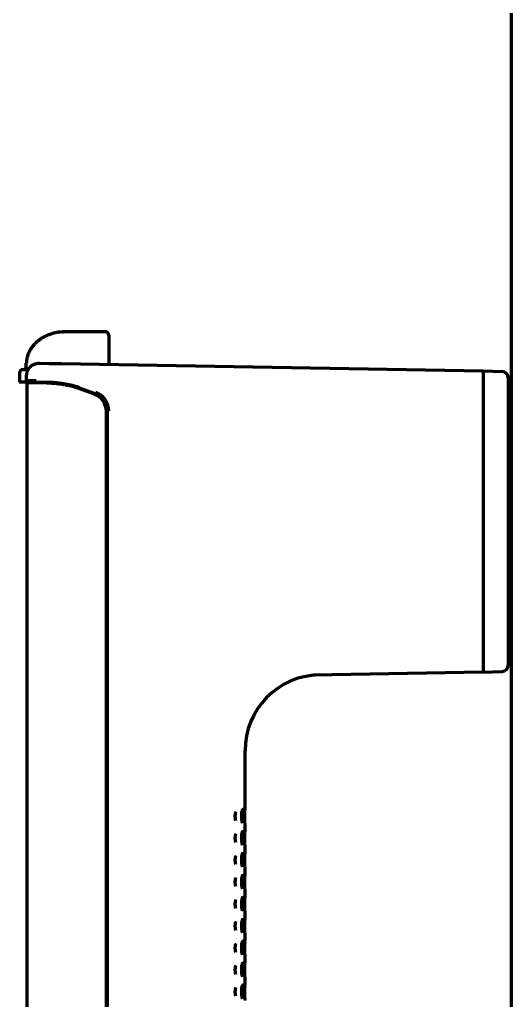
# Model space of a CAD drawing. Header units: inches. Extents: x -3022 to 7311, y 343 to 5680.
# Drawn here: x 787.7 to 866.2, y 3030.9 to 3187.3 of the extents above; entities that cross this region are included whole.
import ezdxf

# ---------------------------------------------------------------- set-up
doc = ezdxf.new("R2010")
doc.units = ezdxf.units.IN

msp = doc.modelspace()

# ---------------------------------------------------------------- linework, layer by layer
at = {"linetype": 'Continuous', "lineweight": 70}
for p, q in [((866.16, 2271.3), (866.16, 3919.3)), ((794.66, 3137.52), (794.74, 3137.52)), ((800.43, 3137.52), (794.74, 3137.52)), ((801.41, 3137.52), (800.43, 3137.52)), ((801.91, 3137.02), (801.91, 3132.34)), ((788.66, 3132.52), (788.66, 3131.77)), ((790.82, 3132.53), (792.3, 3132.51)), ((792.3, 3132.51), (794.32, 3132.47)), ((794.32, 3132.47), (861.66, 3131.3)), ((787.66, 3131.02), (787.66, 3129.52)), ((788.17, 3131.52), (788.42, 3131.52)), ((788.78, 3129.77), (788.78, 3130.53)), ((861.66, 3131.3), (864.69, 3131.19)), ((787.66, 3129.52), (787.67, 3129.52)), ((788.17, 3129.52), (787.67, 3129.52)), ((788.43, 3129.52), (788.17, 3129.52)), ((788.68, 3129.52), (788.43, 3129.52)), ((788.68, 3129.52), (788.74, 3129.52)), ((789.03, 3129.52), (788.74, 3129.52)), ((788.78, 3129.77), (790.31, 3129.77)), ((790.44, 3129.4), (788.83, 3129.4)), ((788.83, 3129.4), (788.83, 3009.8)), ((789.03, 3129.52), (790.56, 3129.52)), ((792.01, 3129.4), (790.44, 3129.4)), ((790.56, 3129.52), (792.01, 3129.52)), ((792.01, 3129.4), (792.72, 3129.4)), ((799.59, 3127.59), (797.1, 3128.5)), ((797.14, 3128.62), (799.68, 3127.69)), ((799.67, 3127.59), (797.18, 3128.5)), ((866.16, 3128.03), (865.66, 3128.04)), ((801.53, 2950.26), (801.53, 3124.81)), ((801.61, 2950.26), (801.61, 3124.81)), ((801.66, 3124.87), (801.66, 2950.19)), ((861.66, 3107.63), (861.66, 3107.48)), ((865.66, 3107.63), (865.66, 3107.48)), ((865.66, 3086.55), (866.16, 3086.56)), ((861.66, 3083.3), (834.53, 3082.82)), ((861.66, 3083.3), (864.69, 3083.4)), ((823.66, 3061.66), (823.66, 3070.84)), ((823.66, 3061.62), (823.66, 3061.66)), ((823.66, 3061.62), (823.66, 3061.63)), ((823.66, 3058.16), (823.66, 3058.93)), ((823.66, 3058.12), (823.66, 3058.16)), ((823.66, 3058.12), (823.66, 3058.13)), ((823.66, 3054.66), (823.66, 3055.43)), ((823.66, 3054.62), (823.66, 3054.66)), ((823.66, 3054.62), (823.66, 3054.63)), ((823.66, 3051.16), (823.66, 3051.93)), ((823.66, 3051.12), (823.66, 3051.16)), ((823.66, 3051.12), (823.66, 3051.13)), ((823.66, 3047.66), (823.66, 3048.43)), ((823.66, 3047.62), (823.66, 3047.66)), ((823.66, 3047.62), (823.66, 3047.63)), ((823.66, 3044.16), (823.66, 3044.93)), ((823.66, 3044.12), (823.66, 3044.16)), ((823.66, 3044.12), (823.66, 3044.13)), ((823.66, 3040.66), (823.66, 3041.43)), ((823.66, 3040.62), (823.66, 3040.66)), ((823.66, 3040.62), (823.66, 3040.63)), ((823.66, 3037.16), (823.66, 3037.93)), ((823.66, 3037.12), (823.66, 3037.16)), ((823.66, 3037.12), (823.66, 3037.13)), ((823.66, 3033.66), (823.66, 3034.43)), ((823.66, 3033.62), (823.66, 3033.66)), ((823.66, 3033.62), (823.66, 3033.63))]:
    msp.add_line(p, q, dxfattribs=at)
for centre, radius, start, end in [((801.41, 3137.02), 0.5, 0, 90), ((788.16, 3131.02), 0.5, 90, 180), ((788.41, 3131.77), 0.25, 270, 0), ((864.66, 3130.19), 1, 0, 88), ((798.66, 3124.87), 3, 0, 70), ((798.64, 3124.87), 3.25, 0, 70), ((864.66, 3084.4), 1, 272, 0), ((835.66, 3070.84), 12, 91, 180.4798)]:
    msp.add_arc(centre, radius, start, end, dxfattribs=at)
for centre, major_axis, ratio, start_param, end_param in [((792.01, 3114.52), (-14.35, 4.38), 1, 4.659358, 4.764065), ((792.01, 3114.43), (0, 14.97), 0.996917, 5.935115, 6.033925), ((792.09, 3114.43), (0, 14.97), 0.996917, 5.935115, 6.033925), ((798.58, 3124.81), (0, 2.96), 0.996917, 4.712389, 5.935111), ((798.66, 3124.81), (0, 2.96), 0.996917, 4.712389, 5.935111)]:
    msp.add_ellipse(centre, major_axis=major_axis, ratio=ratio, start_param=start_param, end_param=end_param, dxfattribs=at)
for points, knots in [([(794.74, 3137.52), (794.73, 3137.52), (794.72, 3137.52), (794.7, 3137.52), (794.66, 3137.52), (794.58, 3137.52), (794.43, 3137.51), (794.2, 3137.5), (794.02, 3137.48), (793.89, 3137.46), (793.84, 3137.46), (793.76, 3137.45), (793.71, 3137.44), (793.49, 3137.4), (793.31, 3137.37), (792.97, 3137.28), (792.62, 3137.18), (792.29, 3137.05), (791.96, 3136.91), (791.8, 3136.84), (791.6, 3136.73), (791.56, 3136.71), (791.48, 3136.67), (791.36, 3136.6), (791.25, 3136.53), (791.02, 3136.38), (790.87, 3136.28), (790.7, 3136.14), (790.66, 3136.12), (790.59, 3136.06), (790.55, 3136.03), (790.45, 3135.94), (790.38, 3135.89), (790.19, 3135.7), (790.06, 3135.58), (789.82, 3135.31), (789.71, 3135.17), (789.58, 3134.99), (789.55, 3134.95), (789.5, 3134.88), (789.47, 3134.84), (789.4, 3134.73), (789.35, 3134.65), (789.22, 3134.42), (789.14, 3134.26), (789, 3133.93), (788.94, 3133.76), (788.87, 3133.5), (788.85, 3133.42), (788.82, 3133.28), (788.81, 3133.24), (788.79, 3133.15), (788.79, 3133.11), (788.75, 3132.88), (788.74, 3132.7), (788.74, 3132.52)], [0, 0, 0, 0, 0.003906, 0.003906, 0.007812, 0.015625, 0.03125, 0.0625, 0.09375, 0.09375, 0.109375, 0.109375, 0.125, 0.125, 0.1875, 0.1875, 0.25, 0.3125, 0.3125, 0.375, 0.375, 0.390625, 0.390625, 0.40625, 0.4375, 0.4375, 0.5, 0.5, 0.515625, 0.515625, 0.53125, 0.53125, 0.5625, 0.5625, 0.625, 0.625, 0.6875, 0.6875, 0.703125, 0.703125, 0.71875, 0.71875, 0.75, 0.75, 0.8125, 0.8125, 0.875, 0.875, 0.90625, 0.90625, 0.921875, 0.921875, 0.9375, 0.9375, 1, 1, 1, 1]), ([(788.78, 3130.53), (788.78, 3130.67), (788.79, 3130.8), (788.83, 3130.99), (788.85, 3131.06), (788.87, 3131.13), (788.88, 3131.15), (788.89, 3131.18), (788.89, 3131.2), (788.91, 3131.24), (788.92, 3131.28), (788.99, 3131.43), (789.05, 3131.54), (789.14, 3131.68), (789.16, 3131.71), (789.2, 3131.76), (789.22, 3131.79), (789.29, 3131.86), (789.33, 3131.91), (789.47, 3132.05), (789.57, 3132.13), (789.71, 3132.22), (789.74, 3132.24), (789.8, 3132.28), (789.83, 3132.29), (789.92, 3132.34), (790.04, 3132.39), (790.16, 3132.44), (790.26, 3132.46), (790.29, 3132.47), (790.35, 3132.49), (790.39, 3132.49), (790.55, 3132.52), (790.68, 3132.53), (790.82, 3132.53)], [0, 0, 0, 0, 0.125, 0.125, 0.1875, 0.1875, 0.203125, 0.203125, 0.21875, 0.21875, 0.25, 0.25, 0.375, 0.375, 0.40625, 0.40625, 0.4375, 0.4375, 0.5, 0.5, 0.625, 0.625, 0.65625, 0.65625, 0.6875, 0.6875, 0.75, 0.8125, 0.8125, 0.84375, 0.84375, 0.875, 0.875, 1, 1, 1, 1]), ([(789.03, 3129.52), (789.01, 3129.52), (789, 3129.52), (788.97, 3129.53), (788.96, 3129.53), (788.95, 3129.53), (788.94, 3129.54), (788.92, 3129.55), (788.9, 3129.55), (788.88, 3129.57), (788.86, 3129.58), (788.84, 3129.6), (788.83, 3129.62), (788.82, 3129.64), (788.81, 3129.65), (788.8, 3129.66), (788.8, 3129.67), (788.79, 3129.69), (788.79, 3129.71), (788.78, 3129.71), (788.78, 3129.74), (788.78, 3129.75), (788.78, 3129.77)], [0, 0, 0, 0, 0.125, 0.125, 0.1875, 0.1875, 0.25, 0.25, 0.375, 0.375, 0.5, 0.5, 0.625, 0.625, 0.6875, 0.6875, 0.75, 0.8125, 0.8125, 0.875, 0.875, 1, 1, 1, 1]), ([(792.01, 3129.52), (792.13, 3129.52), (792.26, 3129.52), (792.52, 3129.51), (792.65, 3129.51), (792.93, 3129.49), (793.07, 3129.48), (793.29, 3129.47), (793.37, 3129.46), (793.48, 3129.45), (793.52, 3129.44), (793.6, 3129.44), (793.64, 3129.43), (793.83, 3129.41), (793.99, 3129.39), (794.23, 3129.36), (794.31, 3129.34), (794.43, 3129.32), (794.48, 3129.32), (794.56, 3129.3), (794.6, 3129.3), (794.81, 3129.26), (795.14, 3129.19), (795.47, 3129.12), (795.64, 3129.07)], [0, 0, 0, 0, 0.125, 0.125, 0.25, 0.25, 0.375, 0.375, 0.4375, 0.4375, 0.46875, 0.46875, 0.5, 0.5, 0.625, 0.625, 0.6875, 0.6875, 0.71875, 0.71875, 0.75, 0.75, 0.875, 1, 1, 1, 1]), ([(792.01, 3129.4), (792.14, 3129.4), (792.27, 3129.39), (792.53, 3129.39), (792.67, 3129.38), (792.95, 3129.37), (793.1, 3129.36), (793.33, 3129.34), (793.4, 3129.33), (793.52, 3129.32), (793.56, 3129.31), (793.64, 3129.31), (793.68, 3129.3), (793.87, 3129.28), (794.03, 3129.26), (794.36, 3129.21), (794.52, 3129.18), (794.85, 3129.12), (795.02, 3129.09), (795.23, 3129.04), (795.27, 3129.03), (795.35, 3129.02), (795.4, 3129.01), (795.52, 3128.98), (795.61, 3128.95), (795.69, 3128.93)], [0, 0, 0, 0, 0.125, 0.125, 0.25, 0.25, 0.375, 0.375, 0.4375, 0.4375, 0.46875, 0.46875, 0.5, 0.5, 0.625, 0.625, 0.75, 0.75, 0.875, 0.875, 0.90625, 0.90625, 0.9375, 0.9375, 1, 1, 1, 1]), ([(865.66, 3130.19), (865.66, 3130.19), (865.66, 3130.19), (865.66, 3130.18), (865.66, 3130.17), (865.66, 3130.15), (865.66, 3130.12), (865.66, 3130.01), (865.66, 3129.91), (865.66, 3129.63), (865.66, 3129.45), (865.66, 3129.14), (865.66, 3129.02), (865.66, 3128.87), (865.66, 3128.84), (865.66, 3128.77), (865.66, 3128.74), (865.66, 3128.64), (865.66, 3128.57), (865.66, 3128.22), (865.66, 3127.9), (865.66, 3127.38), (865.66, 3127.19), (865.66, 3126.91), (865.66, 3126.81), (865.66, 3126.61), (865.66, 3126.51), (865.66, 3125.99), (865.66, 3125.54), (865.66, 3124.6), (865.66, 3124.1), (865.66, 3123.31), (865.66, 3123.04), (865.66, 3122.63), (865.66, 3122.48), (865.66, 3122.27), (865.66, 3122.2), (865.66, 3122.06), (865.66, 3121.98), (865.66, 3121.33), (865.66, 3120.73), (865.66, 3119.5), (865.66, 3118.87), (865.66, 3117.89), (865.66, 3117.56), (865.66, 3117.05), (865.66, 3116.88), (865.66, 3116.54), (865.66, 3116.37), (865.66, 3115.52), (865.66, 3114.83), (865.66, 3113.42), (865.66, 3112.72), (865.66, 3111.29), (865.66, 3110.56), (865.66, 3109.74), (865.66, 3109.65), (865.66, 3109.47), (865.66, 3109.37), (865.66, 3109.1), (865.66, 3108.92), (865.66, 3108.37), (865.66, 3108), (865.66, 3107.63)], [0, 0, 0, 0, 0.01425, 0.01425, 0.029897, 0.029897, 0.06119, 0.06119, 0.123777, 0.123777, 0.186365, 0.186365, 0.217658, 0.217658, 0.225482, 0.225482, 0.233305, 0.233305, 0.248952, 0.248952, 0.311539, 0.311539, 0.342833, 0.342833, 0.35848, 0.35848, 0.374127, 0.374127, 0.436714, 0.436714, 0.499301, 0.499301, 0.530595, 0.530595, 0.546242, 0.546242, 0.554065, 0.554065, 0.561889, 0.561889, 0.624476, 0.624476, 0.687063, 0.687063, 0.718357, 0.718357, 0.734004, 0.734004, 0.749651, 0.749651, 0.812238, 0.812238, 0.874825, 0.874825, 0.937413, 0.937413, 0.945236, 0.945236, 0.95306, 0.95306, 0.968706, 0.968706, 1, 1, 1, 1]), ([(861.66, 3107.48), (861.66, 3104.21), (861.66, 3097.78), (861.66, 3089.79), (861.66, 3084.52), (861.66, 3083.3), (861.66, 3083.3)], [0, 0, 0, 0, 0.250016, 0.500032, 0.750048, 1, 1, 1, 1]), ([(865.66, 3107.48), (865.66, 3106.73), (865.66, 3105.98), (865.66, 3105.04), (865.66, 3104.86), (865.66, 3104.48), (865.66, 3104.3), (865.66, 3103.74), (865.66, 3103.37), (865.66, 3102.27), (865.66, 3101.54), (865.66, 3100.12), (865.66, 3099.41), (865.66, 3098.02), (865.66, 3097.34), (865.66, 3096.58), (865.66, 3096.49), (865.66, 3096.33), (865.66, 3096.08), (865.66, 3095.83), (865.66, 3095.5), (865.66, 3095.34), (865.66, 3095.01), (865.66, 3094.85), (865.66, 3094.06), (865.66, 3093.45), (865.66, 3092.27), (865.66, 3091.7), (865.66, 3090.89), (865.66, 3090.63), (865.66, 3090.31), (865.66, 3090.24), (865.66, 3090.11), (865.66, 3089.92), (865.66, 3089.74), (865.66, 3089.13), (865.66, 3088.68), (865.66, 3087.84), (865.66, 3087.45), (865.66, 3087), (865.66, 3086.87), (865.66, 3086.74), (865.66, 3086.66), (865.66, 3086.62), (865.66, 3086.42), (865.66, 3086.26), (865.66, 3085.83), (865.66, 3085.58), (865.66, 3085.16), (865.66, 3084.98), (865.66, 3084.76), (865.66, 3084.7), (865.66, 3084.62), (865.66, 3084.59), (865.66, 3084.55), (865.66, 3084.53), (865.66, 3084.44), (865.66, 3084.4), (865.66, 3084.4)], [0, 0, 0, 0, 0.062517, 0.062517, 0.078146, 0.078146, 0.093775, 0.093775, 0.125034, 0.125034, 0.187551, 0.187551, 0.250068, 0.250068, 0.312584, 0.312584, 0.320399, 0.320399, 0.328214, 0.343843, 0.343843, 0.359472, 0.359472, 0.375101, 0.375101, 0.437618, 0.437618, 0.500135, 0.500135, 0.531394, 0.531394, 0.539208, 0.539208, 0.547023, 0.562652, 0.562652, 0.625169, 0.625169, 0.687686, 0.687686, 0.703315, 0.71113, 0.71113, 0.718944, 0.718944, 0.750203, 0.750203, 0.81272, 0.81272, 0.875236, 0.875236, 0.906495, 0.906495, 0.922124, 0.922124, 0.937753, 0.937753, 1, 1, 1, 1]), ([(823.66, 3058.96), (823.66, 3058.96), (823.66, 3058.97), (823.65, 3059), (823.64, 3059.16), (823.63, 3059.49), (823.62, 3059.94), (823.61, 3060.46), (823.62, 3060.95), (823.64, 3061.34), (823.65, 3061.54), (823.66, 3061.61), (823.66, 3061.62), (823.66, 3061.62)], [0, 0, 0, 0, 0.010183, 0.070351, 0.180646, 0.300593, 0.425928, 0.557826, 0.693584, 0.815302, 0.931069, 0.992468, 1, 1, 1, 1]), ([(822.08, 3060.3), (822.08, 3060.33), (822.09, 3060.36), (822.09, 3060.42), (822.09, 3060.45), (822.1, 3060.55), (822.1, 3060.61), (822.12, 3060.7), (822.12, 3060.73), (822.13, 3060.78), (822.14, 3060.84), (822.16, 3060.89), (822.17, 3060.93), (822.17, 3060.94), (822.18, 3060.95)], [0, 0, 0, 0, 0.133672, 0.133672, 0.267344, 0.267344, 0.534688, 0.534688, 0.66836, 0.66836, 0.802032, 0.935704, 0.935704, 1, 1, 1, 1]), ([(822.17, 3059.65), (822.16, 3059.68), (822.15, 3059.72), (822.14, 3059.77), (822.14, 3059.78), (822.13, 3059.81), (822.13, 3059.82), (822.12, 3059.86), (822.12, 3059.89), (822.1, 3059.98), (822.1, 3060.04), (822.09, 3060.14), (822.09, 3060.17), (822.09, 3060.23), (822.08, 3060.26), (822.08, 3060.3)], [0, 0, 0, 0, 0.182784, 0.182784, 0.250885, 0.250885, 0.318987, 0.318987, 0.455189, 0.455189, 0.727595, 0.727595, 0.863797, 0.863797, 1, 1, 1, 1]), ([(823.12, 3060.15), (823.12, 3060.21), (823.11, 3060.43), (823.13, 3060.78), (823.17, 3061.09), (823.21, 3061.26), (823.24, 3061.32), (823.24, 3061.33), (823.24, 3061.33)], [0, 0, 0, 0, 0.131178, 0.418189, 0.657493, 0.839491, 0.956498, 1, 1, 1, 1]), ([(823.24, 3059.27), (823.24, 3059.27), (823.24, 3059.27), (823.22, 3059.31), (823.19, 3059.41), (823.15, 3059.62), (823.13, 3059.88), (823.12, 3060.07), (823.12, 3060.15)], [0, 0, 0, 0, 0.016778, 0.130118, 0.295745, 0.532032, 0.825813, 1, 1, 1, 1]), ([(823.24, 3061.32), (823.24, 3061.32), (823.24, 3061.32), (823.25, 3061.36), (823.26, 3061.38), (823.28, 3061.4), (823.29, 3061.41), (823.3, 3061.41), (823.31, 3061.42), (823.32, 3061.42), (823.32, 3061.42), (823.33, 3061.41), (823.33, 3061.41), (823.34, 3061.41), (823.35, 3061.39), (823.36, 3061.38), (823.37, 3061.36), (823.37, 3061.35), (823.38, 3061.34), (823.38, 3061.33), (823.39, 3061.29), (823.4, 3061.26), (823.41, 3061.21), (823.41, 3061.2), (823.42, 3061.17), (823.42, 3061.16), (823.42, 3061.12), (823.43, 3061.1), (823.43, 3061.02), (823.44, 3060.96), (823.44, 3060.89), (823.45, 3060.87), (823.45, 3060.85), (823.45, 3060.85), (823.45, 3060.84)], [0, 0, 0, 0, 0.008591, 0.008591, 0.143881, 0.143881, 0.211527, 0.211527, 0.279172, 0.279172, 0.312995, 0.312995, 0.346817, 0.346817, 0.414463, 0.482108, 0.482108, 0.51593, 0.51593, 0.549753, 0.549753, 0.685044, 0.685044, 0.718866, 0.718866, 0.752689, 0.752689, 0.820334, 0.820334, 0.955625, 0.955625, 0.989447, 0.989447, 1, 1, 1, 1]), ([(823.54, 3060.18), (823.54, 3060.22), (823.55, 3060.46), (823.54, 3060.75), (823.53, 3060.94), (823.53, 3060.96)], [0, 0, 0, 0, 0.175328, 0.891133, 1, 1, 1, 1]), ([(822.08, 3056.8), (822.08, 3056.83), (822.09, 3056.86), (822.09, 3056.92), (822.09, 3056.95), (822.1, 3057.05), (822.1, 3057.11), (822.12, 3057.2), (822.12, 3057.23), (822.13, 3057.28), (822.14, 3057.34), (822.16, 3057.39), (822.17, 3057.43), (822.17, 3057.44), (822.18, 3057.45)], [0, 0, 0, 0, 0.133672, 0.133672, 0.267344, 0.267344, 0.534688, 0.534688, 0.66836, 0.66836, 0.802032, 0.935704, 0.935704, 1, 1, 1, 1]), ([(823.12, 3056.65), (823.12, 3056.71), (823.11, 3056.93), (823.13, 3057.28), (823.17, 3057.59), (823.21, 3057.76), (823.24, 3057.82), (823.24, 3057.83), (823.24, 3057.83)], [0, 0, 0, 0, 0.131178, 0.418189, 0.657493, 0.839491, 0.956498, 1, 1, 1, 1]), ([(823.24, 3057.82), (823.24, 3057.82), (823.24, 3057.82), (823.25, 3057.86), (823.26, 3057.88), (823.28, 3057.9), (823.29, 3057.91), (823.3, 3057.91), (823.31, 3057.92), (823.32, 3057.92), (823.32, 3057.92), (823.33, 3057.91), (823.33, 3057.91), (823.34, 3057.91), (823.35, 3057.89), (823.36, 3057.88), (823.37, 3057.86), (823.37, 3057.85), (823.38, 3057.84), (823.38, 3057.83), (823.39, 3057.79), (823.4, 3057.76), (823.41, 3057.71), (823.41, 3057.7), (823.42, 3057.67), (823.42, 3057.66), (823.42, 3057.62), (823.43, 3057.6), (823.43, 3057.52), (823.44, 3057.46), (823.44, 3057.39), (823.45, 3057.37), (823.45, 3057.35), (823.45, 3057.35), (823.45, 3057.34)], [0, 0, 0, 0, 0.008591, 0.008591, 0.143881, 0.143881, 0.211527, 0.211527, 0.279172, 0.279172, 0.312995, 0.312995, 0.346817, 0.346817, 0.414463, 0.482108, 0.482108, 0.51593, 0.51593, 0.549753, 0.549753, 0.685044, 0.685044, 0.718866, 0.718866, 0.752689, 0.752689, 0.820334, 0.820334, 0.955625, 0.955625, 0.989447, 0.989447, 1, 1, 1, 1]), ([(823.54, 3056.68), (823.54, 3056.72), (823.55, 3056.96), (823.54, 3057.25), (823.53, 3057.44), (823.53, 3057.46)], [0, 0, 0, 0, 0.175328, 0.891133, 1, 1, 1, 1]), ([(823.66, 3055.46), (823.66, 3055.46), (823.66, 3055.47), (823.65, 3055.5), (823.64, 3055.66), (823.63, 3055.99), (823.62, 3056.44), (823.61, 3056.96), (823.62, 3057.45), (823.64, 3057.84), (823.65, 3058.04), (823.66, 3058.11), (823.66, 3058.12), (823.66, 3058.12)], [0, 0, 0, 0, 0.010183, 0.070351, 0.180646, 0.300593, 0.425928, 0.557826, 0.693584, 0.815302, 0.931069, 0.992468, 1, 1, 1, 1]), ([(822.17, 3056.15), (822.16, 3056.18), (822.15, 3056.22), (822.14, 3056.27), (822.14, 3056.28), (822.13, 3056.31), (822.13, 3056.32), (822.12, 3056.36), (822.12, 3056.39), (822.1, 3056.48), (822.1, 3056.54), (822.09, 3056.64), (822.09, 3056.67), (822.09, 3056.73), (822.08, 3056.76), (822.08, 3056.8)], [0, 0, 0, 0, 0.182784, 0.182784, 0.250885, 0.250885, 0.318987, 0.318987, 0.455189, 0.455189, 0.727595, 0.727595, 0.863797, 0.863797, 1, 1, 1, 1]), ([(823.24, 3055.77), (823.24, 3055.77), (823.24, 3055.77), (823.22, 3055.81), (823.19, 3055.91), (823.15, 3056.12), (823.13, 3056.38), (823.12, 3056.57), (823.12, 3056.65)], [0, 0, 0, 0, 0.016778, 0.130118, 0.295745, 0.532032, 0.825813, 1, 1, 1, 1]), ([(822.08, 3053.3), (822.08, 3053.33), (822.09, 3053.36), (822.09, 3053.42), (822.09, 3053.45), (822.1, 3053.55), (822.1, 3053.61), (822.12, 3053.7), (822.12, 3053.73), (822.13, 3053.78), (822.14, 3053.84), (822.16, 3053.89), (822.17, 3053.93), (822.17, 3053.94), (822.18, 3053.95)], [0, 0, 0, 0, 0.133672, 0.133672, 0.267344, 0.267344, 0.534688, 0.534688, 0.66836, 0.66836, 0.802032, 0.935704, 0.935704, 1, 1, 1, 1]), ([(823.12, 3053.15), (823.12, 3053.21), (823.11, 3053.43), (823.13, 3053.78), (823.17, 3054.09), (823.21, 3054.26), (823.24, 3054.33), (823.24, 3054.33), (823.23, 3054.3), (823.21, 3054.29)], [0, 0, 0, 0, 0.117752, 0.375388, 0.590198, 0.753569, 0.858601, 0.934883, 1, 1, 1, 1]), ([(823.24, 3054.32), (823.24, 3054.32), (823.24, 3054.32), (823.25, 3054.36), (823.26, 3054.38), (823.28, 3054.4), (823.29, 3054.41), (823.3, 3054.41), (823.31, 3054.42), (823.32, 3054.42), (823.32, 3054.42), (823.33, 3054.41), (823.33, 3054.41), (823.34, 3054.41), (823.35, 3054.39), (823.36, 3054.38), (823.37, 3054.36), (823.37, 3054.35), (823.38, 3054.34), (823.38, 3054.33), (823.39, 3054.29), (823.4, 3054.26), (823.41, 3054.21), (823.41, 3054.2), (823.42, 3054.17), (823.42, 3054.16), (823.42, 3054.12), (823.43, 3054.1), (823.43, 3054.02), (823.44, 3053.96), (823.44, 3053.89), (823.45, 3053.87), (823.45, 3053.85), (823.45, 3053.85), (823.45, 3053.84)], [0, 0, 0, 0, 0.008591, 0.008591, 0.143881, 0.143881, 0.211527, 0.211527, 0.279172, 0.279172, 0.312995, 0.312995, 0.346817, 0.346817, 0.414463, 0.482108, 0.482108, 0.51593, 0.51593, 0.549753, 0.549753, 0.685044, 0.685044, 0.718866, 0.718866, 0.752689, 0.752689, 0.820334, 0.820334, 0.955625, 0.955625, 0.989447, 0.989447, 1, 1, 1, 1]), ([(823.54, 3053.18), (823.54, 3053.22), (823.55, 3053.46), (823.54, 3053.75), (823.53, 3053.94), (823.53, 3053.96)], [0, 0, 0, 0, 0.175328, 0.891133, 1, 1, 1, 1]), ([(823.66, 3051.96), (823.66, 3051.96), (823.66, 3051.97), (823.65, 3052), (823.64, 3052.16), (823.63, 3052.49), (823.62, 3052.94), (823.61, 3053.46), (823.62, 3053.95), (823.64, 3054.34), (823.65, 3054.54), (823.66, 3054.61), (823.66, 3054.62), (823.66, 3054.62)], [0, 0, 0, 0, 0.010183, 0.070351, 0.180646, 0.300593, 0.425928, 0.557827, 0.693585, 0.815302, 0.931069, 0.992468, 1, 1, 1, 1]), ([(822.17, 3052.65), (822.16, 3052.68), (822.15, 3052.72), (822.14, 3052.77), (822.14, 3052.78), (822.13, 3052.81), (822.13, 3052.82), (822.12, 3052.86), (822.12, 3052.89), (822.1, 3052.98), (822.1, 3053.04), (822.09, 3053.14), (822.09, 3053.17), (822.09, 3053.23), (822.08, 3053.26), (822.08, 3053.3)], [0, 0, 0, 0, 0.182784, 0.182784, 0.250885, 0.250885, 0.318987, 0.318987, 0.455189, 0.455189, 0.727595, 0.727595, 0.863797, 0.863797, 1, 1, 1, 1]), ([(823.24, 3052.27), (823.24, 3052.27), (823.24, 3052.27), (823.22, 3052.31), (823.19, 3052.41), (823.15, 3052.62), (823.13, 3052.88), (823.12, 3053.07), (823.12, 3053.15)], [0, 0, 0, 0, 0.016778, 0.130118, 0.295745, 0.532032, 0.825813, 1, 1, 1, 1]), ([(823.12, 3049.65), (823.12, 3049.71), (823.11, 3049.93), (823.13, 3050.28), (823.17, 3050.59), (823.21, 3050.76), (823.24, 3050.82), (823.24, 3050.83), (823.24, 3050.83)], [0, 0, 0, 0, 0.131178, 0.418189, 0.657493, 0.839491, 0.956498, 1, 1, 1, 1]), ([(823.24, 3050.82), (823.24, 3050.82), (823.24, 3050.82), (823.25, 3050.86), (823.26, 3050.88), (823.28, 3050.9), (823.29, 3050.91), (823.3, 3050.91), (823.31, 3050.92), (823.32, 3050.92), (823.32, 3050.92), (823.33, 3050.91), (823.33, 3050.91), (823.34, 3050.91), (823.35, 3050.89), (823.36, 3050.88), (823.37, 3050.86), (823.37, 3050.85), (823.38, 3050.84), (823.38, 3050.83), (823.39, 3050.79), (823.4, 3050.76), (823.41, 3050.71), (823.41, 3050.7), (823.42, 3050.67), (823.42, 3050.66), (823.42, 3050.62), (823.43, 3050.6), (823.43, 3050.52), (823.44, 3050.46), (823.44, 3050.39), (823.45, 3050.37), (823.45, 3050.35), (823.45, 3050.35), (823.45, 3050.34)], [0, 0, 0, 0, 0.008591, 0.008591, 0.143881, 0.143881, 0.211527, 0.211527, 0.279172, 0.279172, 0.312995, 0.312995, 0.346817, 0.346817, 0.414463, 0.482108, 0.482108, 0.51593, 0.51593, 0.549753, 0.549753, 0.685044, 0.685044, 0.718866, 0.718866, 0.752689, 0.752689, 0.820334, 0.820334, 0.955625, 0.955625, 0.989447, 0.989447, 1, 1, 1, 1]), ([(823.66, 3048.46), (823.66, 3048.46), (823.66, 3048.47), (823.65, 3048.5), (823.64, 3048.66), (823.63, 3048.99), (823.62, 3049.44), (823.61, 3049.96), (823.62, 3050.45), (823.64, 3050.84), (823.65, 3051.04), (823.66, 3051.11), (823.66, 3051.12), (823.66, 3051.12)], [0, 0, 0, 0, 0.010183, 0.070351, 0.180646, 0.300593, 0.425928, 0.557827, 0.693585, 0.815302, 0.931069, 0.992468, 1, 1, 1, 1]), ([(822.08, 3049.8), (822.08, 3049.83), (822.09, 3049.86), (822.09, 3049.92), (822.09, 3049.95), (822.1, 3050.05), (822.1, 3050.11), (822.12, 3050.2), (822.12, 3050.23), (822.13, 3050.28), (822.14, 3050.34), (822.16, 3050.39), (822.17, 3050.43), (822.17, 3050.44), (822.18, 3050.45)], [0, 0, 0, 0, 0.133672, 0.133672, 0.267344, 0.267344, 0.534688, 0.534688, 0.66836, 0.66836, 0.802032, 0.935704, 0.935704, 1, 1, 1, 1]), ([(822.17, 3049.15), (822.16, 3049.18), (822.15, 3049.22), (822.14, 3049.27), (822.14, 3049.28), (822.13, 3049.31), (822.13, 3049.32), (822.12, 3049.36), (822.12, 3049.39), (822.1, 3049.48), (822.1, 3049.54), (822.09, 3049.64), (822.09, 3049.67), (822.09, 3049.73), (822.08, 3049.76), (822.08, 3049.8)], [0, 0, 0, 0, 0.182784, 0.182784, 0.250885, 0.250885, 0.318987, 0.318987, 0.455189, 0.455189, 0.727595, 0.727595, 0.863797, 0.863797, 1, 1, 1, 1]), ([(823.24, 3048.77), (823.24, 3048.77), (823.24, 3048.77), (823.22, 3048.81), (823.19, 3048.91), (823.15, 3049.12), (823.13, 3049.38), (823.12, 3049.57), (823.12, 3049.65)], [0, 0, 0, 0, 0.016778, 0.130118, 0.295745, 0.532032, 0.825813, 1, 1, 1, 1]), ([(823.54, 3049.68), (823.54, 3049.72), (823.55, 3049.96), (823.54, 3050.25), (823.53, 3050.44), (823.53, 3050.46)], [0, 0, 0, 0, 0.175328, 0.891133, 1, 1, 1, 1]), ([(823.66, 3044.96), (823.66, 3044.96), (823.66, 3044.97), (823.65, 3045), (823.64, 3045.16), (823.63, 3045.49), (823.62, 3045.94), (823.61, 3046.46), (823.62, 3046.95), (823.64, 3047.34), (823.65, 3047.54), (823.66, 3047.61), (823.66, 3047.62), (823.66, 3047.62)], [0, 0, 0, 0, 0.010183, 0.070351, 0.180646, 0.300593, 0.425928, 0.557827, 0.693585, 0.815302, 0.931069, 0.992468, 1, 1, 1, 1]), ([(822.08, 3046.3), (822.08, 3046.33), (822.09, 3046.36), (822.09, 3046.42), (822.09, 3046.45), (822.1, 3046.55), (822.1, 3046.61), (822.12, 3046.7), (822.12, 3046.73), (822.13, 3046.78), (822.14, 3046.84), (822.16, 3046.89), (822.17, 3046.93), (822.17, 3046.94), (822.18, 3046.95)], [0, 0, 0, 0, 0.133672, 0.133672, 0.267344, 0.267344, 0.534688, 0.534688, 0.66836, 0.66836, 0.802032, 0.935704, 0.935704, 1, 1, 1, 1]), ([(822.17, 3045.65), (822.16, 3045.68), (822.15, 3045.72), (822.14, 3045.77), (822.14, 3045.78), (822.13, 3045.81), (822.13, 3045.82), (822.12, 3045.86), (822.12, 3045.89), (822.1, 3045.98), (822.1, 3046.04), (822.09, 3046.14), (822.09, 3046.17), (822.09, 3046.23), (822.08, 3046.26), (822.08, 3046.3)], [0, 0, 0, 0, 0.182784, 0.182784, 0.250885, 0.250885, 0.318987, 0.318987, 0.455189, 0.455189, 0.727595, 0.727595, 0.863797, 0.863797, 1, 1, 1, 1]), ([(823.12, 3046.15), (823.12, 3046.21), (823.11, 3046.43), (823.13, 3046.78), (823.17, 3047.09), (823.21, 3047.26), (823.24, 3047.32), (823.24, 3047.33), (823.24, 3047.33)], [0, 0, 0, 0, 0.131178, 0.418189, 0.657493, 0.839491, 0.956498, 1, 1, 1, 1]), ([(823.24, 3045.27), (823.24, 3045.27), (823.24, 3045.27), (823.22, 3045.31), (823.19, 3045.41), (823.15, 3045.62), (823.13, 3045.88), (823.12, 3046.07), (823.12, 3046.15)], [0, 0, 0, 0, 0.016778, 0.130118, 0.295745, 0.532032, 0.825813, 1, 1, 1, 1]), ([(823.24, 3047.32), (823.24, 3047.32), (823.24, 3047.32), (823.25, 3047.36), (823.26, 3047.38), (823.28, 3047.4), (823.29, 3047.41), (823.3, 3047.41), (823.31, 3047.42), (823.32, 3047.42), (823.32, 3047.42), (823.33, 3047.41), (823.33, 3047.41), (823.34, 3047.41), (823.35, 3047.39), (823.36, 3047.38), (823.37, 3047.36), (823.37, 3047.35), (823.38, 3047.34), (823.38, 3047.33), (823.39, 3047.29), (823.4, 3047.26), (823.41, 3047.21), (823.41, 3047.2), (823.42, 3047.17), (823.42, 3047.16), (823.42, 3047.12), (823.43, 3047.1), (823.43, 3047.02), (823.44, 3046.96), (823.44, 3046.89), (823.45, 3046.87), (823.45, 3046.85), (823.45, 3046.85), (823.45, 3046.84)], [0, 0, 0, 0, 0.008591, 0.008591, 0.143881, 0.143881, 0.211527, 0.211527, 0.279172, 0.279172, 0.312995, 0.312995, 0.346817, 0.346817, 0.414463, 0.482108, 0.482108, 0.51593, 0.51593, 0.549753, 0.549753, 0.685044, 0.685044, 0.718866, 0.718866, 0.752689, 0.752689, 0.820334, 0.820334, 0.955625, 0.955625, 0.989447, 0.989447, 1, 1, 1, 1]), ([(823.54, 3046.18), (823.54, 3046.22), (823.55, 3046.46), (823.54, 3046.75), (823.53, 3046.94), (823.53, 3046.96)], [0, 0, 0, 0, 0.175328, 0.891133, 1, 1, 1, 1]), ([(822.08, 3042.8), (822.08, 3042.83), (822.09, 3042.86), (822.09, 3042.92), (822.09, 3042.95), (822.1, 3043.05), (822.1, 3043.11), (822.12, 3043.2), (822.12, 3043.23), (822.13, 3043.28), (822.14, 3043.34), (822.16, 3043.39), (822.17, 3043.43), (822.17, 3043.44), (822.18, 3043.45)], [0, 0, 0, 0, 0.133672, 0.133672, 0.267344, 0.267344, 0.534688, 0.534688, 0.66836, 0.66836, 0.802032, 0.935704, 0.935704, 1, 1, 1, 1]), ([(823.12, 3042.65), (823.12, 3042.71), (823.11, 3042.93), (823.13, 3043.28), (823.17, 3043.59), (823.21, 3043.76), (823.24, 3043.82), (823.24, 3043.83), (823.24, 3043.83)], [0, 0, 0, 0, 0.131178, 0.418189, 0.657493, 0.839491, 0.956498, 1, 1, 1, 1]), ([(823.24, 3043.82), (823.24, 3043.82), (823.24, 3043.82), (823.25, 3043.86), (823.26, 3043.88), (823.28, 3043.9), (823.29, 3043.91), (823.3, 3043.91), (823.31, 3043.92), (823.32, 3043.92), (823.32, 3043.92), (823.33, 3043.91), (823.33, 3043.91), (823.34, 3043.91), (823.35, 3043.89), (823.36, 3043.88), (823.37, 3043.86), (823.37, 3043.85), (823.38, 3043.84), (823.38, 3043.83), (823.39, 3043.79), (823.4, 3043.76), (823.41, 3043.71), (823.41, 3043.7), (823.42, 3043.67), (823.42, 3043.66), (823.42, 3043.62), (823.43, 3043.6), (823.43, 3043.52), (823.44, 3043.46), (823.44, 3043.39), (823.45, 3043.37), (823.45, 3043.35), (823.45, 3043.35), (823.45, 3043.34)], [0, 0, 0, 0, 0.008591, 0.008591, 0.143881, 0.143881, 0.211527, 0.211527, 0.279172, 0.279172, 0.312995, 0.312995, 0.346817, 0.346817, 0.414463, 0.482108, 0.482108, 0.51593, 0.51593, 0.549753, 0.549753, 0.685044, 0.685044, 0.718866, 0.718866, 0.752689, 0.752689, 0.820334, 0.820334, 0.955625, 0.955625, 0.989447, 0.989447, 1, 1, 1, 1]), ([(823.54, 3042.68), (823.54, 3042.72), (823.55, 3042.96), (823.54, 3043.25), (823.53, 3043.44), (823.53, 3043.46)], [0, 0, 0, 0, 0.175328, 0.891133, 1, 1, 1, 1]), ([(823.66, 3041.46), (823.66, 3041.46), (823.66, 3041.47), (823.65, 3041.5), (823.64, 3041.66), (823.63, 3041.99), (823.62, 3042.44), (823.61, 3042.96), (823.62, 3043.45), (823.64, 3043.84), (823.65, 3044.04), (823.66, 3044.11), (823.66, 3044.12), (823.66, 3044.12)], [0, 0, 0, 0, 0.010183, 0.070351, 0.180646, 0.300593, 0.425928, 0.557827, 0.693585, 0.815302, 0.931069, 0.992468, 1, 1, 1, 1]), ([(822.17, 3042.15), (822.16, 3042.18), (822.15, 3042.22), (822.14, 3042.27), (822.14, 3042.28), (822.13, 3042.31), (822.13, 3042.32), (822.12, 3042.36), (822.12, 3042.39), (822.1, 3042.48), (822.1, 3042.54), (822.09, 3042.64), (822.09, 3042.67), (822.09, 3042.73), (822.08, 3042.76), (822.08, 3042.8)], [0, 0, 0, 0, 0.182784, 0.182784, 0.250885, 0.250885, 0.318987, 0.318987, 0.455189, 0.455189, 0.727595, 0.727595, 0.863797, 0.863797, 1, 1, 1, 1]), ([(823.24, 3041.77), (823.24, 3041.77), (823.24, 3041.77), (823.22, 3041.81), (823.19, 3041.91), (823.15, 3042.12), (823.13, 3042.38), (823.12, 3042.57), (823.12, 3042.65)], [0, 0, 0, 0, 0.016778, 0.130118, 0.295745, 0.532032, 0.825813, 1, 1, 1, 1]), ([(822.08, 3039.3), (822.08, 3039.33), (822.09, 3039.36), (822.09, 3039.42), (822.09, 3039.45), (822.1, 3039.55), (822.1, 3039.61), (822.12, 3039.7), (822.12, 3039.73), (822.13, 3039.78), (822.14, 3039.84), (822.16, 3039.89), (822.17, 3039.93), (822.17, 3039.94), (822.18, 3039.95)], [0, 0, 0, 0, 0.133672, 0.133672, 0.267344, 0.267344, 0.534688, 0.534688, 0.66836, 0.66836, 0.802032, 0.935704, 0.935704, 1, 1, 1, 1]), ([(823.12, 3039.15), (823.12, 3039.21), (823.11, 3039.43), (823.13, 3039.78), (823.17, 3040.09), (823.21, 3040.26), (823.24, 3040.32), (823.24, 3040.33), (823.24, 3040.33)], [0, 0, 0, 0, 0.131178, 0.418189, 0.657493, 0.839491, 0.956498, 1, 1, 1, 1]), ([(823.24, 3040.32), (823.24, 3040.32), (823.24, 3040.32), (823.25, 3040.36), (823.26, 3040.38), (823.28, 3040.4), (823.29, 3040.41), (823.3, 3040.41), (823.31, 3040.42), (823.32, 3040.42), (823.32, 3040.42), (823.33, 3040.41), (823.33, 3040.41), (823.34, 3040.41), (823.35, 3040.39), (823.36, 3040.38), (823.37, 3040.36), (823.37, 3040.35), (823.38, 3040.34), (823.38, 3040.33), (823.39, 3040.29), (823.4, 3040.26), (823.41, 3040.21), (823.41, 3040.2), (823.42, 3040.17), (823.42, 3040.16), (823.42, 3040.12), (823.43, 3040.1), (823.43, 3040.02), (823.44, 3039.96), (823.44, 3039.89), (823.45, 3039.87), (823.45, 3039.85), (823.45, 3039.85), (823.45, 3039.84)], [0, 0, 0, 0, 0.008591, 0.008591, 0.143881, 0.143881, 0.211527, 0.211527, 0.279172, 0.279172, 0.312995, 0.312995, 0.346817, 0.346817, 0.414463, 0.482108, 0.482108, 0.51593, 0.51593, 0.549753, 0.549753, 0.685044, 0.685044, 0.718866, 0.718866, 0.752689, 0.752689, 0.820334, 0.820334, 0.955625, 0.955625, 0.989447, 0.989447, 1, 1, 1, 1]), ([(823.54, 3039.18), (823.54, 3039.22), (823.55, 3039.46), (823.54, 3039.75), (823.53, 3039.94), (823.53, 3039.96)], [0, 0, 0, 0, 0.175328, 0.891133, 1, 1, 1, 1]), ([(823.66, 3037.96), (823.66, 3037.96), (823.66, 3037.97), (823.65, 3038), (823.64, 3038.16), (823.63, 3038.49), (823.62, 3038.94), (823.61, 3039.46), (823.62, 3039.95), (823.64, 3040.34), (823.65, 3040.54), (823.66, 3040.61), (823.66, 3040.62), (823.66, 3040.62)], [0, 0, 0, 0, 0.010183, 0.070351, 0.180646, 0.300593, 0.425928, 0.557827, 0.693585, 0.815302, 0.931069, 0.992468, 1, 1, 1, 1]), ([(822.17, 3038.65), (822.16, 3038.68), (822.15, 3038.72), (822.14, 3038.77), (822.14, 3038.78), (822.13, 3038.81), (822.13, 3038.82), (822.12, 3038.86), (822.12, 3038.89), (822.1, 3038.98), (822.1, 3039.04), (822.09, 3039.14), (822.09, 3039.17), (822.09, 3039.23), (822.08, 3039.26), (822.08, 3039.3)], [0, 0, 0, 0, 0.182784, 0.182784, 0.250885, 0.250885, 0.318987, 0.318987, 0.455189, 0.455189, 0.727595, 0.727595, 0.863797, 0.863797, 1, 1, 1, 1]), ([(823.24, 3038.27), (823.24, 3038.27), (823.24, 3038.27), (823.22, 3038.31), (823.19, 3038.41), (823.15, 3038.62), (823.13, 3038.88), (823.12, 3039.07), (823.12, 3039.15)], [0, 0, 0, 0, 0.016778, 0.130118, 0.295745, 0.532032, 0.825813, 1, 1, 1, 1]), ([(823.12, 3035.65), (823.12, 3035.71), (823.11, 3035.93), (823.13, 3036.28), (823.17, 3036.59), (823.21, 3036.76), (823.24, 3036.83), (823.24, 3036.83), (823.23, 3036.8), (823.21, 3036.79)], [0, 0, 0, 0, 0.117752, 0.375388, 0.590198, 0.753569, 0.858601, 0.934883, 1, 1, 1, 1]), ([(823.24, 3036.82), (823.24, 3036.82), (823.24, 3036.82), (823.25, 3036.86), (823.26, 3036.88), (823.28, 3036.9), (823.29, 3036.91), (823.3, 3036.91), (823.31, 3036.92), (823.32, 3036.92), (823.32, 3036.92), (823.33, 3036.91), (823.33, 3036.91), (823.34, 3036.91), (823.35, 3036.89), (823.36, 3036.88), (823.37, 3036.86), (823.37, 3036.85), (823.38, 3036.84), (823.38, 3036.83), (823.39, 3036.79), (823.4, 3036.76), (823.41, 3036.71), (823.41, 3036.7), (823.42, 3036.67), (823.42, 3036.66), (823.42, 3036.62), (823.43, 3036.6), (823.43, 3036.52), (823.44, 3036.46), (823.44, 3036.39), (823.45, 3036.37), (823.45, 3036.35), (823.45, 3036.35), (823.45, 3036.34)], [0, 0, 0, 0, 0.008591, 0.008591, 0.143881, 0.143881, 0.211527, 0.211527, 0.279172, 0.279172, 0.312995, 0.312995, 0.346817, 0.346817, 0.414463, 0.482108, 0.482108, 0.51593, 0.51593, 0.549753, 0.549753, 0.685044, 0.685044, 0.718866, 0.718866, 0.752689, 0.752689, 0.820334, 0.820334, 0.955625, 0.955625, 0.989447, 0.989447, 1, 1, 1, 1]), ([(823.66, 3034.46), (823.66, 3034.46), (823.66, 3034.47), (823.65, 3034.5), (823.64, 3034.66), (823.63, 3034.99), (823.62, 3035.44), (823.61, 3035.96), (823.62, 3036.45), (823.64, 3036.84), (823.65, 3037.04), (823.66, 3037.11), (823.66, 3037.12), (823.66, 3037.12)], [0, 0, 0, 0, 0.010183, 0.070351, 0.180646, 0.300593, 0.425928, 0.557826, 0.693585, 0.815302, 0.931069, 0.992468, 1, 1, 1, 1]), ([(822.08, 3035.8), (822.08, 3035.83), (822.09, 3035.86), (822.09, 3035.92), (822.09, 3035.95), (822.1, 3036.05), (822.1, 3036.11), (822.12, 3036.2), (822.12, 3036.23), (822.13, 3036.28), (822.14, 3036.34), (822.16, 3036.39), (822.17, 3036.43), (822.17, 3036.44), (822.18, 3036.45)], [0, 0, 0, 0, 0.133672, 0.133672, 0.267344, 0.267344, 0.534688, 0.534688, 0.66836, 0.66836, 0.802032, 0.935704, 0.935704, 1, 1, 1, 1]), ([(822.17, 3035.15), (822.16, 3035.18), (822.15, 3035.22), (822.14, 3035.27), (822.14, 3035.28), (822.13, 3035.31), (822.13, 3035.32), (822.12, 3035.36), (822.12, 3035.39), (822.1, 3035.48), (822.1, 3035.54), (822.09, 3035.64), (822.09, 3035.67), (822.09, 3035.73), (822.08, 3035.76), (822.08, 3035.8)], [0, 0, 0, 0, 0.182784, 0.182784, 0.250885, 0.250885, 0.318987, 0.318987, 0.455189, 0.455189, 0.727595, 0.727595, 0.863797, 0.863797, 1, 1, 1, 1]), ([(823.24, 3034.77), (823.24, 3034.77), (823.24, 3034.77), (823.22, 3034.81), (823.19, 3034.91), (823.15, 3035.12), (823.13, 3035.38), (823.12, 3035.57), (823.12, 3035.65)], [0, 0, 0, 0, 0.016778, 0.130118, 0.295745, 0.532032, 0.825813, 1, 1, 1, 1]), ([(823.54, 3035.68), (823.54, 3035.72), (823.55, 3035.96), (823.54, 3036.25), (823.53, 3036.44), (823.53, 3036.46)], [0, 0, 0, 0, 0.175328, 0.891133, 1, 1, 1, 1]), ([(823.66, 3030.96), (823.66, 3030.96), (823.66, 3030.97), (823.65, 3031), (823.64, 3031.16), (823.63, 3031.49), (823.62, 3031.94), (823.61, 3032.46), (823.62, 3032.95), (823.64, 3033.34), (823.65, 3033.54), (823.66, 3033.61), (823.66, 3033.62), (823.66, 3033.62)], [0, 0, 0, 0, 0.010183, 0.070351, 0.180646, 0.300593, 0.425928, 0.557826, 0.693584, 0.815302, 0.931069, 0.992467, 1, 1, 1, 1]), ([(822.08, 3032.3), (822.08, 3032.33), (822.09, 3032.36), (822.09, 3032.42), (822.09, 3032.45), (822.1, 3032.55), (822.1, 3032.61), (822.12, 3032.7), (822.12, 3032.73), (822.13, 3032.78), (822.14, 3032.84), (822.16, 3032.89), (822.17, 3032.93), (822.17, 3032.94), (822.18, 3032.95)], [0, 0, 0, 0, 0.133672, 0.133672, 0.267344, 0.267344, 0.534688, 0.534688, 0.66836, 0.66836, 0.802032, 0.935704, 0.935704, 1, 1, 1, 1]), ([(822.17, 3031.65), (822.16, 3031.68), (822.15, 3031.72), (822.14, 3031.77), (822.14, 3031.78), (822.13, 3031.81), (822.13, 3031.82), (822.12, 3031.86), (822.12, 3031.89), (822.1, 3031.98), (822.1, 3032.04), (822.09, 3032.14), (822.09, 3032.17), (822.09, 3032.23), (822.08, 3032.26), (822.08, 3032.3)], [0, 0, 0, 0, 0.182784, 0.182784, 0.250885, 0.250885, 0.318987, 0.318987, 0.455189, 0.455189, 0.727595, 0.727595, 0.863797, 0.863797, 1, 1, 1, 1]), ([(823.12, 3032.15), (823.12, 3032.21), (823.11, 3032.43), (823.13, 3032.78), (823.17, 3033.09), (823.21, 3033.26), (823.24, 3033.32), (823.24, 3033.33), (823.24, 3033.33)], [0, 0, 0, 0, 0.131178, 0.418189, 0.657493, 0.839491, 0.956498, 1, 1, 1, 1]), ([(823.24, 3031.27), (823.24, 3031.27), (823.24, 3031.27), (823.22, 3031.31), (823.19, 3031.41), (823.15, 3031.62), (823.13, 3031.88), (823.12, 3032.07), (823.12, 3032.15)], [0, 0, 0, 0, 0.016778, 0.130118, 0.295745, 0.532032, 0.825813, 1, 1, 1, 1]), ([(823.24, 3033.32), (823.24, 3033.32), (823.24, 3033.32), (823.25, 3033.36), (823.26, 3033.38), (823.28, 3033.4), (823.29, 3033.41), (823.3, 3033.41), (823.31, 3033.42), (823.32, 3033.42), (823.32, 3033.42), (823.33, 3033.41), (823.33, 3033.41), (823.34, 3033.41), (823.35, 3033.39), (823.36, 3033.38), (823.37, 3033.36), (823.37, 3033.35), (823.38, 3033.34), (823.38, 3033.33), (823.39, 3033.29), (823.4, 3033.26), (823.41, 3033.21), (823.41, 3033.2), (823.42, 3033.17), (823.42, 3033.16), (823.42, 3033.12), (823.43, 3033.1), (823.43, 3033.02), (823.44, 3032.96), (823.44, 3032.89), (823.45, 3032.87), (823.45, 3032.85), (823.45, 3032.85), (823.45, 3032.84)], [0, 0, 0, 0, 0.008591, 0.008591, 0.143881, 0.143881, 0.211527, 0.211527, 0.279172, 0.279172, 0.312995, 0.312995, 0.346817, 0.346817, 0.414463, 0.482108, 0.482108, 0.51593, 0.51593, 0.549753, 0.549753, 0.685044, 0.685044, 0.718866, 0.718866, 0.752689, 0.752689, 0.820334, 0.820334, 0.955625, 0.955625, 0.989447, 0.989447, 1, 1, 1, 1]), ([(823.54, 3032.18), (823.54, 3032.22), (823.55, 3032.46), (823.54, 3032.75), (823.53, 3032.94), (823.53, 3032.96)], [0, 0, 0, 0, 0.175328, 0.891133, 1, 1, 1, 1])]:
    msp.add_open_spline(points, degree=3, knots=knots, dxfattribs=at)
for points, degree in [([(861.66, 3131.3), (861.66, 3131.3), (861.66, 3130.09), (861.66, 3124.91), (861.66, 3117.08), (861.66, 3110.81), (861.66, 3107.63)], 3), ([(792.72, 3129.4), (792.81, 3129.4), (792.9, 3129.39), (793, 3129.39)], 3), ([(823.53, 3060.96), (823.52, 3061.11), (823.51, 3061.24), (823.49, 3061.36)], 3), ([(823.62, 3060.48), (823.62, 3060.55), (823.62, 3060.62), (823.62, 3060.68)], 3), ([(823.66, 3058.97), (823.66, 3058.97), (823.66, 3058.97)], 2), ([(823.53, 3057.46), (823.52, 3057.61), (823.51, 3057.74), (823.49, 3057.86)], 3), ([(823.62, 3056.98), (823.62, 3057.05), (823.62, 3057.12), (823.62, 3057.18)], 3), ([(823.66, 3055.47), (823.66, 3055.47), (823.66, 3055.47)], 2), ([(823.53, 3053.96), (823.52, 3054.11), (823.51, 3054.24), (823.49, 3054.36)], 3), ([(823.62, 3053.48), (823.62, 3053.55), (823.62, 3053.62), (823.62, 3053.68)], 3), ([(823.53, 3050.46), (823.52, 3050.61), (823.51, 3050.74), (823.49, 3050.86)], 3), ([(823.66, 3051.97), (823.66, 3051.97), (823.66, 3051.97)], 2), ([(823.62, 3049.98), (823.62, 3050.05), (823.62, 3050.12), (823.62, 3050.18)], 3), ([(823.66, 3048.47), (823.66, 3048.47), (823.66, 3048.47)], 2), ([(823.53, 3046.96), (823.52, 3047.11), (823.51, 3047.24), (823.49, 3047.36)], 3), ([(823.62, 3046.48), (823.62, 3046.55), (823.62, 3046.62), (823.62, 3046.68)], 3), ([(823.66, 3044.97), (823.66, 3044.97), (823.66, 3044.97)], 2), ([(823.53, 3043.46), (823.52, 3043.61), (823.51, 3043.74), (823.49, 3043.86)], 3), ([(823.62, 3042.98), (823.62, 3043.05), (823.62, 3043.12), (823.62, 3043.18)], 3), ([(823.66, 3041.47), (823.66, 3041.47), (823.66, 3041.47)], 2), ([(823.53, 3039.96), (823.52, 3040.11), (823.51, 3040.24), (823.49, 3040.36)], 3), ([(823.62, 3039.48), (823.62, 3039.55), (823.62, 3039.62), (823.62, 3039.68)], 3), ([(823.53, 3036.46), (823.52, 3036.61), (823.51, 3036.74), (823.49, 3036.86)], 3), ([(823.66, 3037.97), (823.66, 3037.97), (823.66, 3037.97)], 2), ([(823.62, 3035.98), (823.62, 3036.05), (823.62, 3036.12), (823.62, 3036.18)], 3), ([(823.66, 3034.47), (823.66, 3034.47), (823.66, 3034.47)], 2), ([(823.53, 3032.96), (823.52, 3033.11), (823.51, 3033.24), (823.49, 3033.36)], 3), ([(823.62, 3032.48), (823.62, 3032.55), (823.62, 3032.62), (823.62, 3032.68)], 3), ([(823.66, 3030.97), (823.66, 3030.97), (823.66, 3030.97)], 2)]:
    msp.add_open_spline(points, degree=degree, dxfattribs=at)

doc.saveas('drawing.dxf')
